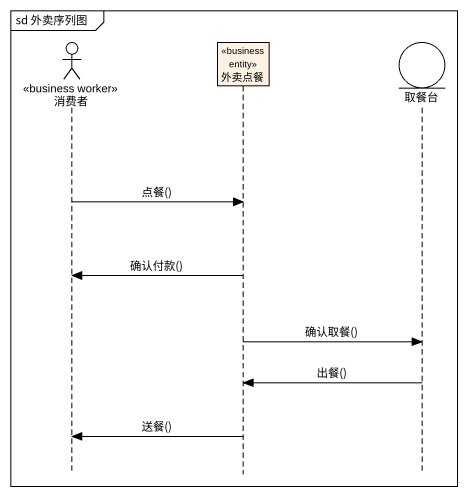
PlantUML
@startuml
mainframe sd 外卖序列图
hide footbox
actor 消费者 <<business worker>>
participant 外卖点餐 <<business entity>>
entity 取餐台

消费者 -> 外卖点餐 : 点餐()
外卖点餐 -> 消费者 : 确认付款()
外卖点餐 -> 取餐台 : 确认取餐()
取餐台 -> 外卖点餐 : 出餐()
外卖点餐 -> 消费者 : 送餐()
@enduml
